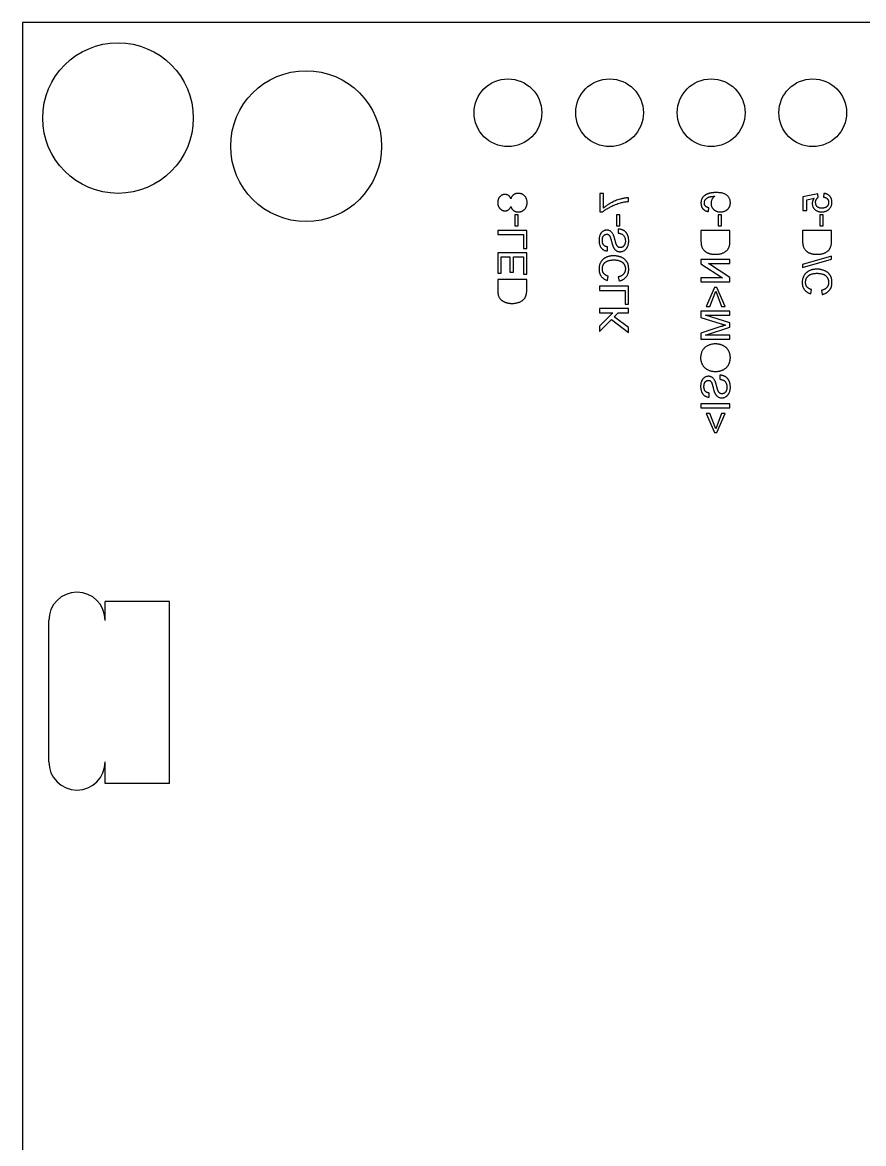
# Model space of a CAD drawing. Header units: millimetres. Extents: x 0 to 73.3, y -14.6 to 45.
# Drawn here: x 0 to 22.35, y 15.22 to 45 of the extents above; entities that cross this region are included whole.
import ezdxf

# ---------------------------------------------------------------- set-up
doc = ezdxf.new("R2010")
doc.units = ezdxf.units.MM

msp = doc.modelspace()

# ---------------------------------------------------------------- linework, layer by layer
at = {"color": 7, "linetype": 'Continuous', "lineweight": 25}
for p, q in [((0, 45), (0, 0)), ((45, 45), (0, 45)), ((15.438, 40.46), (15.339, 40.46)), ((15.339, 40.46), (15.339, 39.966)), ((15.438, 40.065), (15.438, 40.46)), ((16.1, 40.243), (16.1, 40.342)), ((21.135, 40.45), (20.739, 40.371)), ((20.739, 40.371), (20.739, 40.006)), ((20.838, 40.291), (21.038, 40.33)), ((20.838, 40.006), (20.838, 40.291)), ((21.144, 40.352), (21.135, 40.45)), ((21.293, 40.46), (21.283, 40.361)), ((15.339, 39.966), (15.419, 39.966)), ((18.227, 39.976), (18.237, 40.075)), ((20.739, 40.006), (20.838, 40.006)), ((13.173, 39.887), (13.084, 39.887)), ((13.084, 39.887), (13.084, 39.601)), ((13.173, 39.601), (13.173, 39.887)), ((15.873, 39.887), (15.784, 39.887)), ((15.784, 39.887), (15.784, 39.601)), ((15.873, 39.601), (15.873, 39.887)), ((18.573, 39.887), (18.484, 39.887)), ((18.484, 39.887), (18.484, 39.601)), ((18.573, 39.601), (18.573, 39.887)), ((21.273, 39.887), (21.184, 39.887)), ((21.184, 39.887), (21.184, 39.601)), ((21.273, 39.601), (21.273, 39.887)), ((13.4, 39.472), (12.63, 39.472)), ((12.63, 39.472), (12.63, 39.364)), ((12.63, 39.364), (13.311, 39.364)), ((13.084, 39.601), (13.173, 39.601)), ((13.311, 39.364), (13.311, 38.998)), ((13.4, 38.998), (13.4, 39.472)), ((15.784, 39.601), (15.873, 39.601)), ((15.833, 39.512), (15.833, 39.403)), ((18.8, 39.472), (18.03, 39.472)), ((18.03, 39.472), (18.03, 39.209)), ((18.484, 39.601), (18.573, 39.601)), ((18.8, 39.196), (18.8, 39.472)), ((21.5, 39.472), (20.73, 39.472)), ((20.73, 39.472), (20.73, 39.209)), ((21.184, 39.601), (21.273, 39.601)), ((21.5, 39.196), (21.5, 39.472)), ((15.547, 38.929), (15.547, 39.038)), ((13.4, 38.88), (12.63, 38.88)), ((12.63, 38.88), (12.63, 38.336)), ((12.718, 38.336), (12.718, 38.771)), ((12.718, 38.771), (12.955, 38.771)), ((12.955, 38.771), (12.955, 38.366)), ((13.044, 38.366), (13.044, 38.771)), ((13.044, 38.771), (13.311, 38.771)), ((13.311, 38.998), (13.4, 38.998)), ((13.311, 38.771), (13.311, 38.317)), ((13.4, 38.317), (13.4, 38.88)), ((21.5, 38.791), (20.73, 38.573)), ((21.5, 38.709), (21.5, 38.791)), ((18.8, 38.702), (18.03, 38.702)), ((18.03, 38.702), (18.03, 38.587)), ((18.03, 38.587), (18.604, 38.218)), ((18.8, 38.224), (18.225, 38.593)), ((18.225, 38.593), (18.8, 38.593)), ((18.8, 38.593), (18.8, 38.702)), ((20.73, 38.492), (21.5, 38.709)), ((20.73, 38.573), (20.73, 38.492)), ((12.63, 38.336), (12.718, 38.336)), ((13.4, 38.168), (12.63, 38.168)), ((12.63, 38.168), (12.63, 37.905)), ((12.955, 38.366), (13.044, 38.366)), ((13.311, 38.317), (13.4, 38.317)), ((13.4, 37.892), (13.4, 38.168)), ((15.544, 38.149), (15.567, 38.257)), ((15.828, 38.238), (15.853, 38.129)), ((18.604, 38.218), (18.03, 38.218)), ((18.03, 38.218), (18.03, 38.109)), ((18.8, 38.109), (18.8, 38.224)), ((16.1, 37.991), (15.33, 37.991)), ((15.33, 37.991), (15.33, 37.882)), ((15.33, 37.882), (16.011, 37.882)), ((16.011, 37.882), (16.011, 37.517)), ((16.1, 37.517), (16.1, 37.991)), ((18.03, 38.109), (18.8, 38.109)), ((18.385, 37.961), (18.168, 37.457)), ((18.267, 37.457), (18.42, 37.862)), ((18.454, 37.961), (18.385, 37.961)), ((18.42, 37.862), (18.573, 37.457)), ((18.672, 37.457), (18.454, 37.961)), ((20.944, 37.793), (20.967, 37.902)), ((21.228, 37.882), (21.253, 37.773)), ((16.1, 37.398), (15.33, 37.398)), ((15.33, 37.398), (15.33, 37.289)), ((15.33, 37.289), (15.685, 37.289)), ((15.685, 37.289), (15.33, 36.934)), ((15.72, 37.176), (15.833, 37.289)), ((15.833, 37.289), (16.1, 37.289)), ((16.011, 37.517), (16.1, 37.517)), ((16.1, 37.289), (16.1, 37.398)), ((18.8, 37.329), (18.03, 37.329)), ((18.03, 37.329), (18.03, 37.165)), ((18.168, 37.457), (18.267, 37.457)), ((18.573, 37.457), (18.672, 37.457)), ((18.8, 37.22), (18.8, 37.329)), ((15.33, 36.786), (15.651, 37.107)), ((15.33, 36.934), (15.33, 36.786)), ((15.651, 37.107), (16.1, 36.766)), ((16.1, 36.9), (15.72, 37.176)), ((18.03, 37.165), (18.57, 36.993)), ((18.8, 37.016), (18.148, 37.22)), ((18.148, 37.22), (18.8, 37.22)), ((18.8, 36.902), (18.8, 37.016)), ((16.1, 36.766), (16.1, 36.9)), ((18.561, 36.921), (18.03, 36.75)), ((18.03, 36.75), (18.03, 36.588)), ((18.148, 36.697), (18.8, 36.902)), ((18.8, 36.697), (18.148, 36.697)), ((18.8, 36.588), (18.8, 36.697)), ((18.03, 36.588), (18.8, 36.588)), ((18.533, 35.63), (18.533, 35.521)), ((18.247, 35.047), (18.247, 35.156)), ((18.8, 34.869), (18.03, 34.869)), ((18.03, 34.869), (18.03, 34.761)), ((18.8, 34.761), (18.8, 34.869)), ((18.03, 34.761), (18.8, 34.761)), ((18.267, 34.612), (18.168, 34.612)), ((18.168, 34.612), (18.385, 34.109)), ((18.42, 34.207), (18.267, 34.612)), ((18.573, 34.612), (18.42, 34.207)), ((18.454, 34.109), (18.672, 34.612)), ((18.672, 34.612), (18.573, 34.612)), ((18.385, 34.109), (18.454, 34.109)), ((3.91, 29.619), (2.2, 29.619)), ((2.2, 29.116), (2.2, 29.619)), ((3.91, 24.782), (3.91, 29.619)), ((0.7, 25.361), (0.7, 29.116)), ((2.2, 24.782), (2.2, 25.361)), ((3.91, 24.782), (2.2, 24.782))]:
    msp.add_line(p, q, dxfattribs=at)
for centre, radius in [((2.54, 42.46), 2), ((7.538, 41.714), 2.004), ((12.9, 42.6), 0.9), ((15.6, 42.6), 0.9), ((18.3, 42.6), 0.9), ((21, 42.6), 0.9)]:
    msp.add_circle(centre, radius, dxfattribs=at)
for centre, start, end in [((1.45, 29.116), 0, 180), ((1.45, 25.361), 180, 0)]:
    msp.add_arc(centre, 0.75, start, end, dxfattribs=at)
for points, knots in [([(12.824, 40.431), (12.817, 40.43), (12.804, 40.43), (12.784, 40.427), (12.766, 40.423), (12.748, 40.416), (12.731, 40.408), (12.715, 40.398), (12.7, 40.385), (12.685, 40.372), (12.672, 40.356), (12.661, 40.34), (12.651, 40.322), (12.643, 40.303), (12.637, 40.282), (12.633, 40.261), (12.63, 40.238), (12.63, 40.222), (12.63, 40.214)], [0, 0, 0, 0, 0.06214, 0.121983, 0.180595, 0.238609, 0.29625, 0.354365, 0.414087, 0.475412, 0.537243, 0.59928, 0.661188, 0.724284, 0.789188, 0.856377, 0.926498, 1, 1, 1, 1]), ([(12.63, 40.214), (12.63, 40.206), (12.63, 40.191), (12.633, 40.168), (12.637, 40.146), (12.643, 40.126), (12.652, 40.106), (12.661, 40.088), (12.673, 40.071), (12.686, 40.056), (12.701, 40.042), (12.717, 40.03), (12.733, 40.019), (12.75, 40.011), (12.768, 40.004), (12.787, 39.999), (12.806, 39.996), (12.82, 39.996), (12.826, 39.996)], [0, 0, 0, 0, 0.073201, 0.142587, 0.209625, 0.274883, 0.337931, 0.400462, 0.462501, 0.525005, 0.586689, 0.646813, 0.705215, 0.762881, 0.820728, 0.879295, 0.938511, 1, 1, 1, 1]), ([(12.977, 40.314), (12.976, 40.319), (12.972, 40.328), (12.966, 40.342), (12.959, 40.354), (12.952, 40.366), (12.944, 40.376), (12.936, 40.386), (12.927, 40.394), (12.914, 40.404), (12.897, 40.415), (12.874, 40.424), (12.85, 40.429), (12.833, 40.43), (12.824, 40.431)], [0, 0, 0, 0, 0.0741852, 0.1454174, 0.2136376, 0.278851, 0.3420826, 0.4032456, 0.4632208, 0.521426, 0.6372693, 0.7537224, 0.8732222, 1, 1, 1, 1]), ([(13.173, 40.46), (13.167, 40.46), (13.155, 40.46), (13.137, 40.458), (13.12, 40.455), (13.104, 40.451), (13.088, 40.446), (13.074, 40.439), (13.06, 40.431), (13.047, 40.422), (13.035, 40.412), (13.023, 40.401), (13.013, 40.389), (13.004, 40.376), (12.996, 40.362), (12.988, 40.347), (12.982, 40.331), (12.979, 40.32), (12.977, 40.314)], [0, 0, 0, 0, 0.069846, 0.13705, 0.201516, 0.264585, 0.326028, 0.386689, 0.446074, 0.505935, 0.565448, 0.624687, 0.684125, 0.744176, 0.805146, 0.868373, 0.933193, 1, 1, 1, 1]), ([(13.41, 40.213), (13.41, 40.222), (13.409, 40.24), (13.406, 40.266), (13.401, 40.29), (13.393, 40.313), (13.384, 40.335), (13.372, 40.356), (13.358, 40.375), (13.342, 40.392), (13.325, 40.408), (13.306, 40.422), (13.287, 40.434), (13.266, 40.444), (13.244, 40.451), (13.221, 40.456), (13.198, 40.46), (13.181, 40.46), (13.173, 40.46)], [0, 0, 0, 0, 0.070446, 0.138097, 0.20319, 0.266154, 0.327948, 0.389213, 0.45028, 0.512078, 0.573577, 0.633911, 0.693442, 0.752465, 0.812375, 0.873063, 0.935181, 1, 1, 1, 1]), ([(13.176, 39.966), (13.184, 39.966), (13.2, 39.967), (13.223, 39.97), (13.246, 39.975), (13.267, 39.983), (13.288, 39.992), (13.307, 40.004), (13.325, 40.018), (13.343, 40.034), (13.358, 40.052), (13.372, 40.071), (13.384, 40.091), (13.393, 40.113), (13.401, 40.136), (13.406, 40.161), (13.409, 40.187), (13.41, 40.204), (13.41, 40.213)], [0, 0, 0, 0, 0.063596, 0.125289, 0.185558, 0.244684, 0.303699, 0.362898, 0.423032, 0.484905, 0.54711, 0.608548, 0.669984, 0.732315, 0.795662, 0.861064, 0.929126, 1, 1, 1, 1]), ([(15.419, 39.966), (15.426, 39.972), (15.44, 39.984), (15.462, 40.001), (15.486, 40.018), (15.511, 40.036), (15.538, 40.053), (15.566, 40.07), (15.596, 40.087), (15.637, 40.109), (15.691, 40.136), (15.756, 40.164), (15.823, 40.189), (15.868, 40.202), (15.891, 40.209)], [0, 0, 0, 0, 0.050276, 0.102796, 0.157451, 0.214636, 0.274069, 0.335806, 0.400183, 0.466943, 0.601942, 0.735737, 0.868197, 1, 1, 1, 1]), ([(16.1, 40.342), (16.092, 40.341), (16.077, 40.341), (16.052, 40.339), (16.027, 40.336), (16, 40.332), (15.973, 40.327), (15.944, 40.32), (15.914, 40.313), (15.872, 40.302), (15.819, 40.286), (15.757, 40.263), (15.697, 40.236), (15.647, 40.21), (15.609, 40.188), (15.581, 40.172), (15.554, 40.154), (15.529, 40.137), (15.504, 40.12), (15.481, 40.102), (15.459, 40.084), (15.445, 40.071), (15.438, 40.065)], [0, 0, 0, 0, 0.031517, 0.064812, 0.099915, 0.13668, 0.175188, 0.215811, 0.258156, 0.302347, 0.392798, 0.483285, 0.574401, 0.666282, 0.712001, 0.756366, 0.799809, 0.841956, 0.882839, 0.922915, 0.961965, 1, 1, 1, 1]), ([(15.891, 40.209), (15.907, 40.213), (15.94, 40.222), (15.991, 40.231), (16.045, 40.239), (16.081, 40.241), (16.1, 40.243)], [0, 0, 0, 0, 0.237217, 0.482586, 0.736847, 1, 1, 1, 1]), ([(18.117, 40.396), (18.11, 40.39), (18.096, 40.377), (18.078, 40.357), (18.063, 40.334), (18.051, 40.31), (18.041, 40.284), (18.034, 40.257), (18.03, 40.228), (18.03, 40.209), (18.03, 40.199)], [0, 0, 0, 0, 0.125625, 0.247619, 0.368528, 0.488104, 0.609878, 0.735382, 0.864448, 1, 1, 1, 1]), ([(18.439, 40.48), (18.43, 40.48), (18.412, 40.48), (18.386, 40.479), (18.361, 40.477), (18.336, 40.475), (18.313, 40.472), (18.29, 40.468), (18.269, 40.464), (18.248, 40.459), (18.228, 40.454), (18.21, 40.448), (18.192, 40.44), (18.175, 40.433), (18.159, 40.425), (18.144, 40.416), (18.13, 40.406), (18.121, 40.399), (18.117, 40.396)], [0, 0, 0, 0, 0.080028, 0.157825, 0.232559, 0.30472, 0.374369, 0.44157, 0.506039, 0.568678, 0.628697, 0.687073, 0.743221, 0.797558, 0.850225, 0.90138, 0.95107, 1, 1, 1, 1]), ([(18.118, 40.205), (18.119, 40.212), (18.119, 40.227), (18.124, 40.249), (18.131, 40.27), (18.138, 40.283), (18.141, 40.289)], [0, 0, 0, 0, 0.252584, 0.499095, 0.747119, 1, 1, 1, 1]), ([(18.158, 40.111), (18.155, 40.114), (18.149, 40.12), (18.14, 40.131), (18.134, 40.142), (18.128, 40.153), (18.124, 40.165), (18.121, 40.178), (18.119, 40.191), (18.119, 40.2), (18.118, 40.205)], [0, 0, 0, 0, 0.128545, 0.252818, 0.375212, 0.497113, 0.618546, 0.742222, 0.869458, 1, 1, 1, 1]), ([(18.141, 40.289), (18.147, 40.296), (18.158, 40.309), (18.178, 40.326), (18.201, 40.341), (18.223, 40.353), (18.243, 40.361), (18.26, 40.366), (18.279, 40.37), (18.299, 40.374), (18.321, 40.377), (18.345, 40.379), (18.371, 40.381), (18.389, 40.381), (18.398, 40.381)], [0, 0, 0, 0, 0.088621, 0.181917, 0.280525, 0.386772, 0.443867, 0.506387, 0.574339, 0.647608, 0.726389, 0.811433, 0.902767, 1, 1, 1, 1]), ([(18.398, 40.381), (18.39, 40.375), (18.374, 40.364), (18.353, 40.344), (18.335, 40.322), (18.321, 40.298), (18.31, 40.273), (18.302, 40.247), (18.297, 40.221), (18.297, 40.203), (18.296, 40.194)], [0, 0, 0, 0, 0.135506, 0.265262, 0.391369, 0.516026, 0.638937, 0.759613, 0.878887, 1, 1, 1, 1]), ([(18.81, 40.21), (18.81, 40.22), (18.809, 40.239), (18.805, 40.267), (18.798, 40.293), (18.789, 40.318), (18.777, 40.342), (18.762, 40.365), (18.744, 40.386), (18.724, 40.405), (18.7, 40.423), (18.673, 40.439), (18.643, 40.451), (18.609, 40.462), (18.571, 40.47), (18.53, 40.476), (18.486, 40.479), (18.455, 40.48), (18.439, 40.48)], [0, 0, 0, 0, 0.056153, 0.110126, 0.162527, 0.214177, 0.265143, 0.316503, 0.369168, 0.423109, 0.479258, 0.538817, 0.601984, 0.670126, 0.743647, 0.822845, 0.908267, 1, 1, 1, 1]), ([(18.546, 39.966), (18.558, 39.967), (18.582, 39.967), (18.616, 39.973), (18.65, 39.983), (18.676, 39.995), (18.696, 40.006), (18.711, 40.015), (18.724, 40.025), (18.736, 40.035), (18.748, 40.046), (18.759, 40.058), (18.768, 40.071), (18.777, 40.084), (18.785, 40.098), (18.791, 40.113), (18.797, 40.128), (18.802, 40.144), (18.805, 40.159), (18.808, 40.176), (18.81, 40.193), (18.81, 40.204), (18.81, 40.21)], [0, 0, 0, 0, 0.088886, 0.175415, 0.261596, 0.347807, 0.390795, 0.432577, 0.473533, 0.514164, 0.554098, 0.59382, 0.633314, 0.673272, 0.713163, 0.753036, 0.792921, 0.83303, 0.873661, 0.914905, 0.956956, 1, 1, 1, 1]), ([(21.038, 40.33), (21.034, 40.324), (21.026, 40.314), (21.015, 40.297), (21.006, 40.28), (20.999, 40.263), (20.993, 40.246), (20.989, 40.228), (20.987, 40.21), (20.986, 40.198), (20.986, 40.192)], [0, 0, 0, 0, 0.136725, 0.2685062, 0.3955166, 0.5190329, 0.6405081, 0.7612438, 0.8801106, 1, 1, 1, 1]), ([(21.075, 40.22), (21.075, 40.227), (21.076, 40.242), (21.079, 40.263), (21.085, 40.283), (21.094, 40.3), (21.105, 40.315), (21.116, 40.329), (21.129, 40.341), (21.139, 40.348), (21.144, 40.352)], [0, 0, 0, 0, 0.147855, 0.284529, 0.412388, 0.534251, 0.652703, 0.76867, 0.883656, 1, 1, 1, 1]), ([(21.242, 40.065), (21.235, 40.065), (21.223, 40.065), (21.205, 40.067), (21.189, 40.07), (21.173, 40.074), (21.158, 40.08), (21.144, 40.087), (21.131, 40.095), (21.12, 40.104), (21.109, 40.114), (21.1, 40.126), (21.092, 40.139), (21.086, 40.153), (21.081, 40.168), (21.078, 40.184), (21.076, 40.202), (21.075, 40.214), (21.075, 40.22)], [0, 0, 0, 0, 0.072866, 0.141887, 0.207453, 0.270438, 0.331641, 0.390108, 0.448069, 0.505503, 0.562488, 0.619084, 0.676416, 0.735452, 0.796241, 0.860406, 0.928305, 1, 1, 1, 1]), ([(21.421, 40.22), (21.421, 40.214), (21.421, 40.203), (21.418, 40.186), (21.414, 40.17), (21.409, 40.156), (21.402, 40.142), (21.393, 40.129), (21.384, 40.117), (21.372, 40.106), (21.359, 40.096), (21.345, 40.088), (21.331, 40.081), (21.315, 40.075), (21.298, 40.071), (21.28, 40.067), (21.261, 40.065), (21.248, 40.065), (21.242, 40.065)], [0, 0, 0, 0, 0.065801, 0.128677, 0.188676, 0.247598, 0.304849, 0.361786, 0.419523, 0.478682, 0.53877, 0.598799, 0.660184, 0.722952, 0.787993, 0.855404, 0.926153, 1, 1, 1, 1]), ([(21.283, 40.361), (21.288, 40.36), (21.299, 40.359), (21.315, 40.355), (21.329, 40.35), (21.343, 40.345), (21.355, 40.339), (21.367, 40.332), (21.377, 40.324), (21.386, 40.315), (21.395, 40.306), (21.402, 40.296), (21.408, 40.285), (21.413, 40.273), (21.416, 40.261), (21.419, 40.248), (21.421, 40.234), (21.421, 40.225), (21.421, 40.22)], [0, 0, 0, 0, 0.077361, 0.15048, 0.219977, 0.286681, 0.349678, 0.41068, 0.469427, 0.526756, 0.583142, 0.638824, 0.695263, 0.752696, 0.810849, 0.871356, 0.934436, 1, 1, 1, 1]), ([(21.51, 40.221), (21.51, 40.229), (21.509, 40.245), (21.507, 40.269), (21.502, 40.292), (21.495, 40.313), (21.487, 40.333), (21.477, 40.352), (21.465, 40.37), (21.451, 40.387), (21.435, 40.402), (21.418, 40.416), (21.4, 40.427), (21.381, 40.438), (21.361, 40.446), (21.339, 40.453), (21.316, 40.458), (21.301, 40.459), (21.293, 40.46)], [0, 0, 0, 0, 0.069309, 0.135582, 0.199703, 0.261758, 0.322713, 0.382968, 0.442746, 0.503224, 0.563759, 0.623755, 0.683414, 0.743843, 0.805035, 0.867628, 0.932767, 1, 1, 1, 1]), ([(21.416, 40.025), (21.424, 40.031), (21.438, 40.043), (21.458, 40.064), (21.474, 40.086), (21.487, 40.11), (21.497, 40.135), (21.504, 40.162), (21.509, 40.191), (21.51, 40.211), (21.51, 40.221)], [0, 0, 0, 0, 0.127893, 0.251579, 0.372793, 0.492778, 0.61359, 0.737809, 0.86618, 1, 1, 1, 1]), ([(12.826, 39.996), (12.835, 39.996), (12.851, 39.997), (12.875, 40.002), (12.898, 40.011), (12.918, 40.024), (12.936, 40.04), (12.953, 40.06), (12.967, 40.084), (12.974, 40.101), (12.977, 40.11)], [0, 0, 0, 0, 0.124822, 0.244753, 0.360952, 0.477517, 0.596964, 0.721619, 0.855113, 1, 1, 1, 1]), ([(12.977, 40.11), (12.979, 40.104), (12.983, 40.093), (12.991, 40.077), (12.999, 40.062), (13.007, 40.048), (13.017, 40.035), (13.028, 40.023), (13.04, 40.013), (13.052, 40.003), (13.065, 39.994), (13.079, 39.987), (13.094, 39.98), (13.109, 39.975), (13.125, 39.971), (13.141, 39.968), (13.158, 39.967), (13.17, 39.966), (13.176, 39.966)], [0, 0, 0, 0, 0.069018, 0.135246, 0.199626, 0.261943, 0.323717, 0.383764, 0.443776, 0.503802, 0.563835, 0.623501, 0.68349, 0.743426, 0.805712, 0.868606, 0.933273, 1, 1, 1, 1]), ([(18.03, 40.199), (18.03, 40.191), (18.03, 40.176), (18.032, 40.155), (18.037, 40.134), (18.042, 40.114), (18.05, 40.096), (18.059, 40.078), (18.069, 40.062), (18.082, 40.047), (18.095, 40.033), (18.111, 40.02), (18.127, 40.009), (18.145, 39.999), (18.163, 39.991), (18.183, 39.985), (18.205, 39.979), (18.22, 39.977), (18.227, 39.976)], [0, 0, 0, 0, 0.068499, 0.134572, 0.198208, 0.259784, 0.319951, 0.379508, 0.438814, 0.498497, 0.558182, 0.617438, 0.677522, 0.737959, 0.80033, 0.86409, 0.930622, 1, 1, 1, 1]), ([(18.237, 40.075), (18.228, 40.077), (18.212, 40.081), (18.191, 40.09), (18.172, 40.099), (18.163, 40.107), (18.158, 40.111)], [0, 0, 0, 0, 0.299802, 0.564331, 0.796204, 1, 1, 1, 1]), ([(18.296, 40.194), (18.296, 40.186), (18.297, 40.171), (18.3, 40.148), (18.306, 40.127), (18.313, 40.106), (18.323, 40.086), (18.335, 40.067), (18.35, 40.05), (18.366, 40.032), (18.384, 40.017), (18.403, 40.003), (18.424, 39.992), (18.446, 39.983), (18.469, 39.975), (18.494, 39.97), (18.52, 39.967), (18.537, 39.966), (18.546, 39.966)], [0, 0, 0, 0, 0.061348, 0.121205, 0.179866, 0.237773, 0.296239, 0.355178, 0.415665, 0.478369, 0.541515, 0.603969, 0.666507, 0.729486, 0.793706, 0.859733, 0.928448, 1, 1, 1, 1]), ([(20.986, 40.192), (20.987, 40.185), (20.987, 40.169), (20.99, 40.147), (20.996, 40.125), (21.003, 40.104), (21.013, 40.085), (21.025, 40.066), (21.04, 40.048), (21.056, 40.031), (21.074, 40.016), (21.093, 40.003), (21.114, 39.991), (21.136, 39.982), (21.159, 39.975), (21.184, 39.97), (21.209, 39.967), (21.227, 39.966), (21.236, 39.966)], [0, 0, 0, 0, 0.062002, 0.122097, 0.181389, 0.239526, 0.297858, 0.356906, 0.417313, 0.479676, 0.54254, 0.604774, 0.667003, 0.730233, 0.794195, 0.8604, 0.928573, 1, 1, 1, 1]), ([(21.236, 39.966), (21.244, 39.966), (21.261, 39.967), (21.286, 39.97), (21.31, 39.974), (21.333, 39.981), (21.355, 39.989), (21.377, 39.999), (21.397, 40.011), (21.41, 40.02), (21.416, 40.025)], [0, 0, 0, 0, 0.13247, 0.261667, 0.387572, 0.511029, 0.632651, 0.754644, 0.876515, 1, 1, 1, 1]), ([(15.531, 39.482), (15.521, 39.482), (15.502, 39.481), (15.474, 39.475), (15.447, 39.464), (15.426, 39.452), (15.41, 39.441), (15.398, 39.432), (15.388, 39.421), (15.378, 39.41), (15.368, 39.397), (15.36, 39.384), (15.352, 39.369), (15.343, 39.349), (15.334, 39.322), (15.325, 39.288), (15.321, 39.252), (15.32, 39.227), (15.32, 39.215)], [0, 0, 0, 0, 0.075007, 0.149188, 0.223698, 0.300654, 0.339818, 0.379174, 0.418355, 0.45819, 0.498393, 0.540022, 0.582179, 0.626161, 0.715832, 0.807355, 0.901619, 1, 1, 1, 1]), ([(15.409, 39.21), (15.409, 39.217), (15.409, 39.231), (15.411, 39.25), (15.413, 39.267), (15.417, 39.284), (15.421, 39.299), (15.427, 39.312), (15.434, 39.324), (15.442, 39.335), (15.451, 39.344), (15.46, 39.352), (15.469, 39.358), (15.479, 39.364), (15.49, 39.368), (15.501, 39.371), (15.512, 39.373), (15.52, 39.373), (15.524, 39.374)], [0, 0, 0, 0, 0.09154, 0.177199, 0.257191, 0.331304, 0.40072, 0.465141, 0.526509, 0.584997, 0.640971, 0.695086, 0.74644, 0.796967, 0.847312, 0.897406, 0.947632, 1, 1, 1, 1]), ([(15.524, 39.374), (15.53, 39.373), (15.543, 39.373), (15.561, 39.367), (15.578, 39.359), (15.587, 39.35), (15.592, 39.346)], [0, 0, 0, 0, 0.262741, 0.509957, 0.753327, 1, 1, 1, 1]), ([(15.697, 39.369), (15.692, 39.378), (15.683, 39.395), (15.666, 39.419), (15.647, 39.438), (15.627, 39.454), (15.604, 39.467), (15.581, 39.476), (15.556, 39.481), (15.539, 39.482), (15.531, 39.482)], [0, 0, 0, 0, 0.144844, 0.279587, 0.405981, 0.527121, 0.645044, 0.761821, 0.878909, 1, 1, 1, 1]), ([(15.592, 39.346), (15.594, 39.343), (15.599, 39.337), (15.606, 39.326), (15.612, 39.313), (15.619, 39.296), (15.626, 39.277), (15.633, 39.255), (15.64, 39.231), (15.646, 39.204), (15.653, 39.178), (15.66, 39.152), (15.666, 39.129), (15.672, 39.108), (15.678, 39.088), (15.684, 39.071), (15.689, 39.056), (15.693, 39.047), (15.695, 39.043)], [0, 0, 0, 0, 0.032743, 0.07241, 0.119612, 0.174673, 0.237345, 0.308353, 0.38763, 0.475249, 0.563332, 0.645136, 0.720202, 0.789134, 0.851497, 0.907331, 0.956969, 1, 1, 1, 1]), ([(15.783, 39.1), (15.781, 39.103), (15.779, 39.109), (15.776, 39.119), (15.771, 39.132), (15.767, 39.147), (15.762, 39.164), (15.757, 39.183), (15.751, 39.204), (15.745, 39.226), (15.739, 39.249), (15.733, 39.271), (15.727, 39.292), (15.721, 39.31), (15.715, 39.327), (15.709, 39.343), (15.703, 39.356), (15.699, 39.365), (15.697, 39.369)], [0, 0, 0, 0, 0.0312, 0.070487, 0.117215, 0.171576, 0.233596, 0.303965, 0.38163, 0.467121, 0.55381, 0.634549, 0.710036, 0.779092, 0.842965, 0.901001, 0.953246, 1, 1, 1, 1]), ([(16.11, 39.189), (16.11, 39.198), (16.11, 39.214), (16.108, 39.238), (16.106, 39.261), (16.102, 39.283), (16.097, 39.304), (16.092, 39.324), (16.085, 39.343), (16.078, 39.361), (16.069, 39.378), (16.06, 39.394), (16.049, 39.409), (16.037, 39.424), (16.025, 39.437), (16.011, 39.449), (15.996, 39.46), (15.98, 39.471), (15.964, 39.48), (15.947, 39.488), (15.929, 39.495), (15.911, 39.501), (15.892, 39.505), (15.873, 39.509), (15.853, 39.511), (15.84, 39.512), (15.833, 39.512)], [0, 0, 0, 0, 0.052491, 0.103145, 0.151395, 0.19803, 0.242872, 0.286304, 0.327848, 0.368393, 0.40785, 0.446834, 0.485162, 0.523584, 0.561612, 0.599929, 0.638504, 0.677798, 0.717296, 0.756611, 0.796072, 0.83589, 0.875716, 0.916265, 0.957761, 1, 1, 1, 1]), ([(15.833, 39.403), (15.843, 39.402), (15.862, 39.4), (15.888, 39.393), (15.912, 39.385), (15.934, 39.375), (15.953, 39.361), (15.97, 39.345), (15.985, 39.325), (15.998, 39.303), (16.008, 39.278), (16.016, 39.251), (16.02, 39.223), (16.021, 39.204), (16.021, 39.194)], [0, 0, 0, 0, 0.093805, 0.180205, 0.260387, 0.335096, 0.407066, 0.481428, 0.559258, 0.64269, 0.728561, 0.815961, 0.906026, 1, 1, 1, 1]), ([(15.32, 39.215), (15.32, 39.201), (15.321, 39.174), (15.326, 39.136), (15.334, 39.1), (15.344, 39.071), (15.354, 39.05), (15.362, 39.035), (15.371, 39.021), (15.38, 39.009), (15.391, 38.997), (15.402, 38.986), (15.414, 38.975), (15.431, 38.963), (15.454, 38.951), (15.483, 38.939), (15.514, 38.932), (15.536, 38.93), (15.547, 38.929)], [0, 0, 0, 0, 0.1004855, 0.1952904, 0.2861059, 0.3730144, 0.4150615, 0.4560918, 0.495983, 0.5356144, 0.5741395, 0.6125756, 0.6511413, 0.6895774, 0.7661248, 0.8423831, 0.9199279, 1, 1, 1, 1]), ([(15.547, 39.038), (15.541, 39.038), (15.53, 39.04), (15.515, 39.043), (15.5, 39.048), (15.487, 39.053), (15.474, 39.06), (15.463, 39.068), (15.453, 39.077), (15.443, 39.087), (15.435, 39.098), (15.428, 39.11), (15.422, 39.124), (15.417, 39.139), (15.413, 39.155), (15.41, 39.172), (15.409, 39.191), (15.409, 39.204), (15.409, 39.21)], [0, 0, 0, 0, 0.067162, 0.131552, 0.1927, 0.251227, 0.307684, 0.363039, 0.417719, 0.47225, 0.527824, 0.585188, 0.64502, 0.707923, 0.774411, 0.844925, 0.920395, 1, 1, 1, 1]), ([(15.695, 39.043), (15.698, 39.037), (15.703, 39.027), (15.711, 39.011), (15.72, 38.997), (15.73, 38.984), (15.739, 38.971), (15.75, 38.96), (15.761, 38.951), (15.776, 38.939), (15.797, 38.927), (15.823, 38.917), (15.852, 38.91), (15.871, 38.91), (15.881, 38.909)], [0, 0, 0, 0, 0.074945, 0.147104, 0.216403, 0.282554, 0.347237, 0.409396, 0.469412, 0.528973, 0.644573, 0.759875, 0.877695, 1, 1, 1, 1]), ([(15.887, 39.018), (15.881, 39.018), (15.87, 39.019), (15.854, 39.022), (15.84, 39.028), (15.826, 39.037), (15.813, 39.048), (15.802, 39.062), (15.791, 39.08), (15.786, 39.093), (15.783, 39.1)], [0, 0, 0, 0, 0.117799, 0.230474, 0.339754, 0.450565, 0.566914, 0.696871, 0.839396, 1, 1, 1, 1]), ([(15.881, 38.909), (15.891, 38.91), (15.911, 38.911), (15.941, 38.917), (15.969, 38.928), (15.992, 38.941), (16.009, 38.953), (16.022, 38.963), (16.033, 38.974), (16.044, 38.986), (16.054, 38.999), (16.064, 39.013), (16.072, 39.028), (16.083, 39.049), (16.094, 39.077), (16.103, 39.112), (16.109, 39.15), (16.11, 39.176), (16.11, 39.189)], [0, 0, 0, 0, 0.074816, 0.148535, 0.223872, 0.301297, 0.340894, 0.38034, 0.420127, 0.45995, 0.500831, 0.541907, 0.584439, 0.62808, 0.717267, 0.80786, 0.901925, 1, 1, 1, 1]), ([(16.021, 39.194), (16.021, 39.185), (16.021, 39.168), (16.017, 39.144), (16.011, 39.121), (16.003, 39.099), (15.993, 39.08), (15.982, 39.063), (15.968, 39.049), (15.953, 39.038), (15.937, 39.029), (15.92, 39.023), (15.904, 39.019), (15.892, 39.018), (15.887, 39.018)], [0, 0, 0, 0, 0.105607, 0.205295, 0.301, 0.393075, 0.480487, 0.56294, 0.641094, 0.717766, 0.791812, 0.862549, 0.931762, 1, 1, 1, 1]), ([(18.03, 39.209), (18.03, 39.202), (18.03, 39.188), (18.03, 39.167), (18.031, 39.148), (18.032, 39.131), (18.034, 39.114), (18.035, 39.099), (18.038, 39.086), (18.04, 39.077), (18.041, 39.073)], [0, 0, 0, 0, 0.157891, 0.306795, 0.445675, 0.574557, 0.694631, 0.805977, 0.907764, 1, 1, 1, 1]), ([(18.041, 39.073), (18.043, 39.062), (18.049, 39.041), (18.061, 39.012), (18.077, 38.985), (18.089, 38.969), (18.096, 38.961)], [0, 0, 0, 0, 0.261213, 0.512048, 0.757793, 1, 1, 1, 1]), ([(18.411, 38.84), (18.425, 38.84), (18.452, 38.841), (18.493, 38.845), (18.53, 38.851), (18.566, 38.86), (18.598, 38.871), (18.628, 38.883), (18.654, 38.897), (18.678, 38.912), (18.699, 38.928), (18.718, 38.945), (18.734, 38.963), (18.749, 38.982), (18.761, 39.002), (18.771, 39.024), (18.78, 39.048), (18.787, 39.074), (18.793, 39.102), (18.797, 39.132), (18.8, 39.163), (18.8, 39.185), (18.8, 39.196)], [0, 0, 0, 0, 0.070538, 0.137266, 0.200474, 0.260575, 0.317206, 0.370107, 0.419809, 0.466225, 0.510119, 0.552067, 0.591849, 0.630323, 0.668702, 0.708693, 0.750643, 0.795033, 0.841979, 0.891764, 0.944294, 1, 1, 1, 1]), ([(20.73, 39.209), (20.73, 39.202), (20.73, 39.188), (20.73, 39.167), (20.731, 39.148), (20.732, 39.131), (20.734, 39.114), (20.735, 39.099), (20.738, 39.086), (20.74, 39.077), (20.741, 39.073)], [0, 0, 0, 0, 0.157891, 0.306795, 0.445675, 0.574557, 0.694631, 0.805977, 0.907764, 1, 1, 1, 1]), ([(20.741, 39.073), (20.743, 39.062), (20.749, 39.041), (20.761, 39.012), (20.777, 38.985), (20.789, 38.969), (20.796, 38.961)], [0, 0, 0, 0, 0.261213, 0.512048, 0.757793, 1, 1, 1, 1]), ([(21.111, 38.84), (21.125, 38.84), (21.152, 38.841), (21.193, 38.845), (21.23, 38.851), (21.266, 38.86), (21.298, 38.871), (21.328, 38.883), (21.354, 38.897), (21.378, 38.912), (21.399, 38.928), (21.418, 38.945), (21.434, 38.963), (21.449, 38.982), (21.461, 39.002), (21.471, 39.024), (21.48, 39.048), (21.487, 39.074), (21.493, 39.102), (21.497, 39.132), (21.5, 39.163), (21.5, 39.185), (21.5, 39.196)], [0, 0, 0, 0, 0.070538, 0.137266, 0.200474, 0.260575, 0.317206, 0.370107, 0.419809, 0.466225, 0.510119, 0.552067, 0.591849, 0.630323, 0.668702, 0.708693, 0.750643, 0.795033, 0.841979, 0.891764, 0.944294, 1, 1, 1, 1]), ([(15.709, 38.801), (15.699, 38.8), (15.68, 38.8), (15.651, 38.798), (15.624, 38.795), (15.597, 38.79), (15.572, 38.783), (15.547, 38.776), (15.524, 38.767), (15.501, 38.756), (15.479, 38.744), (15.459, 38.731), (15.44, 38.717), (15.422, 38.702), (15.406, 38.685), (15.391, 38.667), (15.378, 38.648), (15.366, 38.628), (15.355, 38.607), (15.345, 38.586), (15.337, 38.564), (15.331, 38.541), (15.326, 38.518), (15.322, 38.494), (15.32, 38.47), (15.32, 38.454), (15.32, 38.446)], [0, 0, 0, 0, 0.049404, 0.097611, 0.144264, 0.189484, 0.23393, 0.277254, 0.319879, 0.361979, 0.403511, 0.443961, 0.483679, 0.522926, 0.562079, 0.601018, 0.64033, 0.679872, 0.71963, 0.759087, 0.798306, 0.837796, 0.877718, 0.917678, 0.95839, 1, 1, 1, 1]), ([(16.11, 38.444), (16.11, 38.453), (16.109, 38.473), (16.107, 38.502), (16.103, 38.529), (16.098, 38.555), (16.091, 38.579), (16.082, 38.602), (16.072, 38.623), (16.06, 38.644), (16.046, 38.662), (16.032, 38.68), (16.016, 38.696), (15.998, 38.712), (15.979, 38.725), (15.959, 38.739), (15.937, 38.75), (15.914, 38.761), (15.89, 38.77), (15.865, 38.778), (15.84, 38.785), (15.815, 38.791), (15.789, 38.795), (15.763, 38.798), (15.736, 38.8), (15.718, 38.801), (15.709, 38.801)], [0, 0, 0, 0, 0.049196, 0.096248, 0.141349, 0.184656, 0.226059, 0.266173, 0.30529, 0.343245, 0.380877, 0.418496, 0.456319, 0.494237, 0.533024, 0.572473, 0.613079, 0.654934, 0.697397, 0.739884, 0.782195, 0.825062, 0.867987, 0.911411, 0.955372, 1, 1, 1, 1]), ([(18.096, 38.961), (18.1, 38.956), (18.109, 38.946), (18.123, 38.932), (18.138, 38.92), (18.154, 38.907), (18.171, 38.897), (18.189, 38.887), (18.208, 38.878), (18.227, 38.87), (18.248, 38.863), (18.269, 38.857), (18.291, 38.852), (18.313, 38.848), (18.337, 38.844), (18.361, 38.842), (18.385, 38.84), (18.402, 38.84), (18.411, 38.84)], [0, 0, 0, 0, 0.056809, 0.113874, 0.170522, 0.227532, 0.285334, 0.343678, 0.403164, 0.464002, 0.525827, 0.589097, 0.653293, 0.719115, 0.786763, 0.855798, 0.926841, 1, 1, 1, 1]), ([(20.796, 38.961), (20.8, 38.956), (20.809, 38.946), (20.823, 38.932), (20.838, 38.92), (20.854, 38.907), (20.871, 38.897), (20.889, 38.887), (20.908, 38.878), (20.927, 38.87), (20.948, 38.863), (20.969, 38.857), (20.991, 38.852), (21.013, 38.848), (21.037, 38.844), (21.061, 38.842), (21.085, 38.84), (21.102, 38.84), (21.111, 38.84)], [0, 0, 0, 0, 0.056809, 0.113874, 0.170522, 0.227532, 0.285334, 0.343678, 0.403164, 0.464002, 0.525827, 0.589097, 0.653293, 0.719115, 0.786763, 0.855798, 0.926841, 1, 1, 1, 1]), ([(15.32, 38.446), (15.32, 38.436), (15.32, 38.418), (15.323, 38.392), (15.328, 38.366), (15.334, 38.342), (15.342, 38.319), (15.352, 38.296), (15.364, 38.275), (15.378, 38.256), (15.394, 38.237), (15.411, 38.22), (15.429, 38.204), (15.449, 38.19), (15.47, 38.177), (15.493, 38.166), (15.518, 38.157), (15.535, 38.151), (15.544, 38.149)], [0, 0, 0, 0, 0.068642, 0.134923, 0.199197, 0.261387, 0.322488, 0.38269, 0.442778, 0.502528, 0.562395, 0.621746, 0.681859, 0.74205, 0.804098, 0.867177, 0.932368, 1, 1, 1, 1]), ([(15.409, 38.451), (15.409, 38.458), (15.409, 38.471), (15.411, 38.491), (15.414, 38.51), (15.419, 38.528), (15.425, 38.545), (15.432, 38.561), (15.44, 38.576), (15.45, 38.591), (15.461, 38.604), (15.473, 38.617), (15.486, 38.628), (15.499, 38.639), (15.514, 38.648), (15.53, 38.656), (15.546, 38.663), (15.569, 38.671), (15.598, 38.68), (15.635, 38.687), (15.671, 38.691), (15.696, 38.692), (15.709, 38.692)], [0, 0, 0, 0, 0.046767, 0.091977, 0.135817, 0.178248, 0.219461, 0.259877, 0.299984, 0.340255, 0.380297, 0.419374, 0.458753, 0.498137, 0.537629, 0.577875, 0.618615, 0.660731, 0.745276, 0.829729, 0.914594, 1, 1, 1, 1]), ([(15.567, 38.257), (15.56, 38.259), (15.547, 38.264), (15.529, 38.271), (15.511, 38.279), (15.496, 38.288), (15.481, 38.297), (15.468, 38.308), (15.456, 38.319), (15.446, 38.33), (15.437, 38.343), (15.43, 38.356), (15.423, 38.37), (15.418, 38.385), (15.414, 38.4), (15.411, 38.416), (15.409, 38.433), (15.409, 38.445), (15.409, 38.451)], [0, 0, 0, 0, 0.0772155, 0.1511347, 0.2207401, 0.2870916, 0.3502485, 0.4109105, 0.4695563, 0.5262877, 0.5820675, 0.6380666, 0.6949796, 0.7524703, 0.8112891, 0.871882, 0.9346574, 1, 1, 1, 1]), ([(15.709, 38.692), (15.724, 38.692), (15.754, 38.691), (15.798, 38.686), (15.839, 38.677), (15.871, 38.667), (15.895, 38.657), (15.911, 38.649), (15.927, 38.64), (15.941, 38.63), (15.954, 38.619), (15.965, 38.606), (15.976, 38.593), (15.985, 38.579), (15.994, 38.565), (16.001, 38.55), (16.007, 38.535), (16.012, 38.519), (16.016, 38.503), (16.019, 38.487), (16.021, 38.47), (16.021, 38.459), (16.021, 38.454)], [0, 0, 0, 0, 0.10534, 0.2043284, 0.2980902, 0.3870887, 0.4297432, 0.4709174, 0.5111366, 0.5501926, 0.588367, 0.6266944, 0.664462, 0.702524, 0.7404891, 0.7776249, 0.8147217, 0.8515311, 0.8881019, 0.925114, 0.9621049, 1, 1, 1, 1]), ([(16.021, 38.454), (16.021, 38.447), (16.021, 38.434), (16.018, 38.414), (16.015, 38.396), (16.009, 38.378), (16.002, 38.361), (15.994, 38.345), (15.984, 38.329), (15.973, 38.314), (15.96, 38.301), (15.945, 38.288), (15.929, 38.277), (15.912, 38.267), (15.893, 38.258), (15.873, 38.25), (15.851, 38.243), (15.836, 38.239), (15.828, 38.238)], [0, 0, 0, 0, 0.06333, 0.125099, 0.184671, 0.243188, 0.30086, 0.358337, 0.416132, 0.474752, 0.533973, 0.594009, 0.655353, 0.718636, 0.784395, 0.853005, 0.924907, 1, 1, 1, 1]), ([(15.853, 38.129), (15.864, 38.132), (15.883, 38.137), (15.912, 38.148), (15.939, 38.159), (15.964, 38.173), (15.987, 38.188), (16.008, 38.204), (16.027, 38.223), (16.045, 38.242), (16.06, 38.264), (16.073, 38.286), (16.085, 38.309), (16.094, 38.334), (16.101, 38.36), (16.106, 38.387), (16.109, 38.415), (16.11, 38.434), (16.11, 38.444)], [0, 0, 0, 0, 0.071578, 0.140016, 0.206197, 0.270156, 0.332001, 0.392755, 0.452579, 0.512253, 0.571532, 0.630152, 0.688769, 0.748164, 0.808703, 0.870256, 0.9339, 1, 1, 1, 1]), ([(21.109, 38.445), (21.099, 38.445), (21.08, 38.445), (21.051, 38.443), (21.024, 38.439), (20.997, 38.434), (20.972, 38.428), (20.947, 38.42), (20.924, 38.411), (20.901, 38.4), (20.879, 38.389), (20.859, 38.376), (20.84, 38.361), (20.822, 38.346), (20.806, 38.329), (20.791, 38.312), (20.778, 38.293), (20.766, 38.272), (20.755, 38.251), (20.745, 38.23), (20.737, 38.208), (20.731, 38.185), (20.726, 38.162), (20.722, 38.139), (20.72, 38.115), (20.72, 38.098), (20.72, 38.09)], [0, 0, 0, 0, 0.049404, 0.097611, 0.144264, 0.189484, 0.23393, 0.277254, 0.319879, 0.361979, 0.403511, 0.443961, 0.483679, 0.522926, 0.562079, 0.601018, 0.64033, 0.679872, 0.71963, 0.759087, 0.798306, 0.837796, 0.877718, 0.917678, 0.95839, 1, 1, 1, 1]), ([(21.51, 38.088), (21.51, 38.098), (21.509, 38.117), (21.507, 38.146), (21.503, 38.173), (21.498, 38.199), (21.491, 38.223), (21.482, 38.246), (21.472, 38.268), (21.46, 38.288), (21.446, 38.307), (21.432, 38.324), (21.416, 38.341), (21.398, 38.356), (21.379, 38.37), (21.359, 38.383), (21.337, 38.395), (21.314, 38.405), (21.29, 38.415), (21.265, 38.423), (21.24, 38.429), (21.215, 38.435), (21.189, 38.44), (21.163, 38.443), (21.136, 38.445), (21.118, 38.445), (21.109, 38.445)], [0, 0, 0, 0, 0.049196, 0.096248, 0.141349, 0.184656, 0.226059, 0.266173, 0.30529, 0.343245, 0.380877, 0.418496, 0.456319, 0.494237, 0.533024, 0.572473, 0.613079, 0.654934, 0.697397, 0.739884, 0.782195, 0.825062, 0.867987, 0.911411, 0.955372, 1, 1, 1, 1]), ([(20.809, 38.095), (20.809, 38.102), (20.809, 38.115), (20.811, 38.135), (20.814, 38.154), (20.819, 38.172), (20.825, 38.189), (20.832, 38.205), (20.84, 38.22), (20.85, 38.235), (20.861, 38.248), (20.873, 38.261), (20.886, 38.272), (20.899, 38.283), (20.914, 38.292), (20.93, 38.3), (20.946, 38.308), (20.969, 38.316), (20.998, 38.324), (21.035, 38.331), (21.071, 38.336), (21.096, 38.336), (21.109, 38.336)], [0, 0, 0, 0, 0.046767, 0.091977, 0.135817, 0.178248, 0.219461, 0.259877, 0.299984, 0.340255, 0.380297, 0.419374, 0.458753, 0.498137, 0.537629, 0.577875, 0.618615, 0.660731, 0.745276, 0.829729, 0.914594, 1, 1, 1, 1]), ([(21.109, 38.336), (21.124, 38.336), (21.154, 38.335), (21.198, 38.33), (21.239, 38.322), (21.271, 38.312), (21.295, 38.302), (21.311, 38.294), (21.327, 38.284), (21.341, 38.274), (21.354, 38.263), (21.365, 38.251), (21.376, 38.238), (21.385, 38.224), (21.394, 38.209), (21.401, 38.194), (21.407, 38.179), (21.412, 38.163), (21.416, 38.147), (21.419, 38.131), (21.421, 38.115), (21.421, 38.104), (21.421, 38.098)], [0, 0, 0, 0, 0.10534, 0.2043284, 0.2980902, 0.3870887, 0.4297432, 0.4709174, 0.5111366, 0.5501926, 0.588367, 0.6266944, 0.664462, 0.702524, 0.7404891, 0.7776249, 0.8147217, 0.8515311, 0.8881019, 0.925114, 0.9621049, 1, 1, 1, 1]), ([(12.63, 37.905), (12.63, 37.898), (12.63, 37.884), (12.63, 37.863), (12.631, 37.844), (12.632, 37.827), (12.634, 37.81), (12.635, 37.795), (12.638, 37.782), (12.64, 37.773), (12.641, 37.769)], [0, 0, 0, 0, 0.157891, 0.306795, 0.445675, 0.574557, 0.694631, 0.805977, 0.907764, 1, 1, 1, 1]), ([(13.011, 37.536), (13.025, 37.536), (13.052, 37.537), (13.093, 37.541), (13.13, 37.547), (13.166, 37.556), (13.198, 37.567), (13.228, 37.579), (13.254, 37.593), (13.278, 37.608), (13.299, 37.624), (13.318, 37.642), (13.334, 37.659), (13.349, 37.678), (13.361, 37.698), (13.371, 37.72), (13.38, 37.744), (13.387, 37.77), (13.393, 37.798), (13.397, 37.828), (13.4, 37.859), (13.4, 37.881), (13.4, 37.892)], [0, 0, 0, 0, 0.070538, 0.137266, 0.200474, 0.260575, 0.317206, 0.370107, 0.419809, 0.466225, 0.510119, 0.552067, 0.591849, 0.630323, 0.668702, 0.708693, 0.750643, 0.795033, 0.841979, 0.891764, 0.944294, 1, 1, 1, 1]), ([(20.72, 38.09), (20.72, 38.081), (20.72, 38.063), (20.723, 38.036), (20.728, 38.011), (20.734, 37.986), (20.742, 37.963), (20.752, 37.941), (20.764, 37.92), (20.778, 37.9), (20.794, 37.882), (20.811, 37.864), (20.829, 37.849), (20.849, 37.835), (20.87, 37.822), (20.893, 37.811), (20.918, 37.801), (20.935, 37.796), (20.944, 37.793)], [0, 0, 0, 0, 0.068642, 0.134923, 0.199197, 0.261387, 0.322488, 0.38269, 0.442778, 0.502528, 0.562395, 0.621746, 0.681859, 0.74205, 0.804098, 0.867177, 0.932368, 1, 1, 1, 1]), ([(20.967, 37.902), (20.96, 37.904), (20.947, 37.908), (20.929, 37.915), (20.911, 37.923), (20.896, 37.932), (20.881, 37.942), (20.868, 37.952), (20.856, 37.963), (20.846, 37.975), (20.837, 37.987), (20.83, 38), (20.823, 38.014), (20.818, 38.029), (20.814, 38.044), (20.811, 38.061), (20.809, 38.078), (20.809, 38.089), (20.809, 38.095)], [0, 0, 0, 0, 0.077216, 0.151135, 0.22074, 0.287092, 0.350248, 0.410911, 0.469556, 0.526288, 0.582068, 0.638067, 0.69498, 0.75247, 0.811289, 0.871882, 0.934657, 1, 1, 1, 1]), ([(21.421, 38.098), (21.421, 38.091), (21.421, 38.078), (21.418, 38.059), (21.415, 38.04), (21.409, 38.022), (21.402, 38.005), (21.394, 37.989), (21.384, 37.973), (21.373, 37.959), (21.36, 37.945), (21.345, 37.933), (21.329, 37.921), (21.312, 37.911), (21.293, 37.902), (21.273, 37.894), (21.251, 37.887), (21.236, 37.884), (21.228, 37.882)], [0, 0, 0, 0, 0.06333, 0.125099, 0.184671, 0.243188, 0.30086, 0.358337, 0.416132, 0.474752, 0.533973, 0.594009, 0.655353, 0.718636, 0.784395, 0.853005, 0.924907, 1, 1, 1, 1]), ([(21.253, 37.773), (21.264, 37.776), (21.283, 37.781), (21.312, 37.792), (21.339, 37.804), (21.364, 37.817), (21.387, 37.832), (21.408, 37.849), (21.427, 37.867), (21.445, 37.887), (21.46, 37.908), (21.473, 37.93), (21.485, 37.954), (21.494, 37.978), (21.501, 38.004), (21.506, 38.031), (21.509, 38.059), (21.51, 38.078), (21.51, 38.088)], [0, 0, 0, 0, 0.071578, 0.140016, 0.206197, 0.270156, 0.332001, 0.392755, 0.452579, 0.512253, 0.571532, 0.630152, 0.688769, 0.748164, 0.808703, 0.870256, 0.9339, 1, 1, 1, 1]), ([(12.641, 37.769), (12.643, 37.758), (12.649, 37.737), (12.661, 37.708), (12.677, 37.681), (12.689, 37.665), (12.696, 37.657)], [0, 0, 0, 0, 0.261213, 0.512048, 0.757793, 1, 1, 1, 1]), ([(12.696, 37.657), (12.7, 37.652), (12.709, 37.642), (12.723, 37.628), (12.738, 37.616), (12.754, 37.604), (12.771, 37.593), (12.789, 37.583), (12.808, 37.574), (12.827, 37.566), (12.848, 37.559), (12.869, 37.553), (12.891, 37.548), (12.913, 37.544), (12.937, 37.54), (12.961, 37.538), (12.985, 37.537), (13.002, 37.536), (13.011, 37.536)], [0, 0, 0, 0, 0.056809, 0.113874, 0.170522, 0.227532, 0.285334, 0.343678, 0.403164, 0.464002, 0.525827, 0.589097, 0.653293, 0.719115, 0.786763, 0.855798, 0.926841, 1, 1, 1, 1]), ([(18.683, 36.958), (18.68, 36.957), (18.672, 36.955), (18.66, 36.951), (18.646, 36.947), (18.632, 36.943), (18.616, 36.938), (18.598, 36.933), (18.58, 36.927), (18.567, 36.923), (18.561, 36.921)], [0, 0, 0, 0, 0.089205, 0.189833, 0.299233, 0.419261, 0.549207, 0.689074, 0.839579, 1, 1, 1, 1]), ([(18.57, 36.993), (18.576, 36.991), (18.588, 36.988), (18.605, 36.982), (18.621, 36.977), (18.636, 36.973), (18.649, 36.969), (18.662, 36.965), (18.673, 36.961), (18.68, 36.959), (18.683, 36.958)], [0, 0, 0, 0, 0.1625255, 0.3143149, 0.4549785, 0.5845192, 0.7045671, 0.813495, 0.9116813, 1, 1, 1, 1]), ([(18.425, 36.46), (18.409, 36.459), (18.379, 36.459), (18.336, 36.454), (18.294, 36.446), (18.256, 36.435), (18.22, 36.42), (18.186, 36.403), (18.155, 36.382), (18.127, 36.358), (18.102, 36.331), (18.08, 36.303), (18.061, 36.273), (18.046, 36.24), (18.034, 36.206), (18.026, 36.17), (18.021, 36.133), (18.02, 36.107), (18.02, 36.094)], [0, 0, 0, 0, 0.075225, 0.146571, 0.214495, 0.279453, 0.342418, 0.40351, 0.463774, 0.523875, 0.583261, 0.64131, 0.698905, 0.756301, 0.814632, 0.874328, 0.935785, 1, 1, 1, 1]), ([(18.81, 36.094), (18.81, 36.103), (18.809, 36.12), (18.807, 36.146), (18.803, 36.172), (18.797, 36.196), (18.79, 36.22), (18.781, 36.243), (18.77, 36.265), (18.758, 36.287), (18.745, 36.308), (18.73, 36.327), (18.714, 36.345), (18.696, 36.362), (18.678, 36.377), (18.658, 36.392), (18.638, 36.404), (18.616, 36.416), (18.593, 36.426), (18.57, 36.435), (18.547, 36.443), (18.523, 36.449), (18.499, 36.454), (18.474, 36.457), (18.45, 36.459), (18.433, 36.459), (18.425, 36.46)], [0, 0, 0, 0, 0.044698, 0.088536, 0.131413, 0.17382, 0.215722, 0.257256, 0.298623, 0.34038, 0.382024, 0.422966, 0.463629, 0.504046, 0.544423, 0.58495, 0.626253, 0.667968, 0.709933, 0.751374, 0.792612, 0.833943, 0.875004, 0.916443, 0.957905, 1, 1, 1, 1]), ([(18.02, 36.094), (18.02, 36.085), (18.02, 36.068), (18.022, 36.042), (18.026, 36.017), (18.032, 35.993), (18.039, 35.969), (18.048, 35.946), (18.058, 35.924), (18.07, 35.903), (18.083, 35.882), (18.098, 35.863), (18.114, 35.844), (18.131, 35.828), (18.149, 35.812), (18.168, 35.798), (18.189, 35.785), (18.211, 35.773), (18.234, 35.762), (18.258, 35.753), (18.282, 35.746), (18.308, 35.739), (18.334, 35.735), (18.36, 35.731), (18.388, 35.729), (18.407, 35.729), (18.416, 35.729)], [0, 0, 0, 0, 0.043096, 0.085581, 0.127151, 0.16796, 0.208683, 0.249018, 0.289502, 0.330228, 0.370599, 0.410669, 0.450234, 0.489706, 0.529297, 0.569064, 0.609728, 0.650781, 0.692529, 0.734236, 0.776721, 0.819563, 0.863359, 0.907844, 0.953337, 1, 1, 1, 1]), ([(18.416, 35.729), (18.426, 35.729), (18.444, 35.729), (18.472, 35.731), (18.5, 35.735), (18.526, 35.74), (18.552, 35.747), (18.577, 35.755), (18.601, 35.764), (18.624, 35.775), (18.646, 35.787), (18.667, 35.801), (18.686, 35.816), (18.705, 35.832), (18.721, 35.849), (18.737, 35.868), (18.751, 35.887), (18.763, 35.908), (18.774, 35.93), (18.784, 35.952), (18.792, 35.975), (18.798, 35.998), (18.803, 36.021), (18.807, 36.045), (18.809, 36.069), (18.81, 36.086), (18.81, 36.094)], [0, 0, 0, 0, 0.047558, 0.093959, 0.139107, 0.18362, 0.227449, 0.270693, 0.313599, 0.356248, 0.398352, 0.439541, 0.480028, 0.51987, 0.559638, 0.599203, 0.639197, 0.679437, 0.719787, 0.759624, 0.799564, 0.839202, 0.878708, 0.918797, 0.959085, 1, 1, 1, 1]), ([(18.231, 35.6), (18.221, 35.6), (18.202, 35.599), (18.174, 35.593), (18.147, 35.582), (18.126, 35.57), (18.11, 35.559), (18.098, 35.549), (18.088, 35.539), (18.078, 35.527), (18.068, 35.515), (18.06, 35.502), (18.052, 35.487), (18.043, 35.467), (18.034, 35.44), (18.025, 35.406), (18.021, 35.37), (18.02, 35.345), (18.02, 35.333)], [0, 0, 0, 0, 0.075007, 0.149188, 0.223698, 0.300654, 0.339818, 0.379174, 0.418355, 0.45819, 0.498393, 0.540022, 0.582179, 0.626161, 0.715832, 0.807355, 0.901619, 1, 1, 1, 1]), ([(18.109, 35.328), (18.109, 35.335), (18.109, 35.348), (18.111, 35.368), (18.113, 35.385), (18.117, 35.402), (18.121, 35.416), (18.127, 35.43), (18.134, 35.442), (18.142, 35.452), (18.151, 35.462), (18.16, 35.47), (18.169, 35.476), (18.179, 35.482), (18.19, 35.486), (18.201, 35.489), (18.212, 35.491), (18.22, 35.491), (18.224, 35.491)], [0, 0, 0, 0, 0.09154, 0.177199, 0.257191, 0.331304, 0.40072, 0.465141, 0.526509, 0.584997, 0.640971, 0.695086, 0.74644, 0.796967, 0.847312, 0.897406, 0.947632, 1, 1, 1, 1]), ([(18.224, 35.491), (18.23, 35.491), (18.243, 35.491), (18.261, 35.485), (18.278, 35.477), (18.287, 35.468), (18.292, 35.464)], [0, 0, 0, 0, 0.262741, 0.509957, 0.753327, 1, 1, 1, 1]), ([(18.397, 35.486), (18.392, 35.495), (18.383, 35.513), (18.366, 35.537), (18.347, 35.556), (18.327, 35.572), (18.304, 35.585), (18.281, 35.594), (18.256, 35.599), (18.239, 35.6), (18.231, 35.6)], [0, 0, 0, 0, 0.1448442, 0.2795871, 0.4059805, 0.5271207, 0.6450442, 0.7618213, 0.8789095, 1, 1, 1, 1]), ([(18.292, 35.464), (18.294, 35.461), (18.299, 35.455), (18.306, 35.444), (18.312, 35.431), (18.319, 35.414), (18.326, 35.395), (18.333, 35.373), (18.34, 35.349), (18.346, 35.322), (18.353, 35.295), (18.36, 35.27), (18.366, 35.247), (18.372, 35.225), (18.378, 35.206), (18.384, 35.189), (18.389, 35.174), (18.393, 35.165), (18.395, 35.161)], [0, 0, 0, 0, 0.032743, 0.07241, 0.119612, 0.174673, 0.237345, 0.308353, 0.38763, 0.475249, 0.563332, 0.645136, 0.720202, 0.789134, 0.851497, 0.907331, 0.956969, 1, 1, 1, 1]), ([(18.483, 35.218), (18.481, 35.221), (18.479, 35.227), (18.476, 35.237), (18.471, 35.25), (18.467, 35.265), (18.462, 35.281), (18.457, 35.3), (18.451, 35.322), (18.445, 35.344), (18.439, 35.367), (18.433, 35.389), (18.427, 35.41), (18.421, 35.428), (18.415, 35.445), (18.409, 35.46), (18.403, 35.474), (18.399, 35.482), (18.397, 35.486)], [0, 0, 0, 0, 0.0312, 0.070487, 0.117215, 0.171576, 0.233596, 0.303965, 0.38163, 0.467121, 0.55381, 0.634549, 0.710036, 0.779092, 0.842965, 0.901001, 0.953246, 1, 1, 1, 1]), ([(18.81, 35.307), (18.81, 35.315), (18.81, 35.332), (18.808, 35.356), (18.806, 35.379), (18.802, 35.401), (18.797, 35.422), (18.792, 35.442), (18.785, 35.461), (18.778, 35.479), (18.769, 35.496), (18.76, 35.512), (18.749, 35.527), (18.737, 35.541), (18.725, 35.555), (18.711, 35.567), (18.696, 35.578), (18.68, 35.588), (18.664, 35.598), (18.647, 35.606), (18.629, 35.613), (18.611, 35.619), (18.592, 35.623), (18.573, 35.627), (18.553, 35.629), (18.54, 35.63), (18.533, 35.63)], [0, 0, 0, 0, 0.052491, 0.103145, 0.151395, 0.19803, 0.242872, 0.286304, 0.327848, 0.368393, 0.40785, 0.446834, 0.485162, 0.523584, 0.561612, 0.599929, 0.638504, 0.677798, 0.717296, 0.756611, 0.796072, 0.83589, 0.875716, 0.916265, 0.957761, 1, 1, 1, 1]), ([(18.533, 35.521), (18.543, 35.52), (18.562, 35.518), (18.588, 35.511), (18.612, 35.503), (18.634, 35.492), (18.653, 35.479), (18.67, 35.463), (18.685, 35.443), (18.698, 35.421), (18.708, 35.396), (18.716, 35.369), (18.72, 35.341), (18.721, 35.322), (18.721, 35.312)], [0, 0, 0, 0, 0.093805, 0.180205, 0.260387, 0.335096, 0.407066, 0.481428, 0.559258, 0.64269, 0.728561, 0.815961, 0.906026, 1, 1, 1, 1]), ([(18.02, 35.333), (18.02, 35.319), (18.021, 35.292), (18.026, 35.254), (18.034, 35.217), (18.044, 35.189), (18.054, 35.168), (18.062, 35.153), (18.071, 35.139), (18.08, 35.126), (18.091, 35.114), (18.102, 35.103), (18.114, 35.093), (18.131, 35.081), (18.154, 35.068), (18.183, 35.057), (18.214, 35.049), (18.236, 35.048), (18.247, 35.047)], [0, 0, 0, 0, 0.1004855, 0.1952904, 0.2861059, 0.3730144, 0.4150615, 0.4560918, 0.495983, 0.5356144, 0.5741395, 0.6125756, 0.6511413, 0.6895774, 0.7661248, 0.8423831, 0.9199279, 1, 1, 1, 1]), ([(18.247, 35.156), (18.241, 35.156), (18.23, 35.158), (18.215, 35.161), (18.2, 35.166), (18.187, 35.171), (18.174, 35.178), (18.163, 35.186), (18.153, 35.195), (18.143, 35.205), (18.135, 35.216), (18.128, 35.228), (18.122, 35.242), (18.117, 35.257), (18.113, 35.273), (18.11, 35.29), (18.109, 35.309), (18.109, 35.322), (18.109, 35.328)], [0, 0, 0, 0, 0.067162, 0.131552, 0.1927, 0.251227, 0.307684, 0.363039, 0.417719, 0.47225, 0.527824, 0.585188, 0.64502, 0.707923, 0.774411, 0.844925, 0.920395, 1, 1, 1, 1]), ([(18.395, 35.161), (18.398, 35.155), (18.403, 35.144), (18.411, 35.129), (18.42, 35.115), (18.43, 35.101), (18.439, 35.089), (18.45, 35.078), (18.461, 35.068), (18.476, 35.057), (18.497, 35.045), (18.523, 35.035), (18.552, 35.028), (18.571, 35.028), (18.581, 35.027)], [0, 0, 0, 0, 0.074945, 0.147104, 0.216403, 0.282554, 0.347237, 0.409396, 0.469412, 0.528973, 0.644573, 0.759875, 0.877695, 1, 1, 1, 1]), ([(18.587, 35.136), (18.581, 35.136), (18.57, 35.137), (18.554, 35.14), (18.54, 35.146), (18.526, 35.154), (18.513, 35.166), (18.502, 35.18), (18.491, 35.198), (18.486, 35.211), (18.483, 35.218)], [0, 0, 0, 0, 0.117799, 0.230474, 0.339754, 0.450565, 0.566914, 0.696871, 0.839396, 1, 1, 1, 1]), ([(18.581, 35.027), (18.591, 35.028), (18.611, 35.028), (18.641, 35.035), (18.669, 35.046), (18.692, 35.059), (18.709, 35.071), (18.722, 35.081), (18.733, 35.092), (18.744, 35.104), (18.754, 35.117), (18.764, 35.131), (18.772, 35.145), (18.783, 35.167), (18.794, 35.195), (18.803, 35.23), (18.809, 35.268), (18.81, 35.294), (18.81, 35.307)], [0, 0, 0, 0, 0.074816, 0.148535, 0.223872, 0.301297, 0.340894, 0.38034, 0.420127, 0.45995, 0.500831, 0.541907, 0.584439, 0.62808, 0.717267, 0.80786, 0.901925, 1, 1, 1, 1]), ([(18.721, 35.312), (18.721, 35.303), (18.721, 35.286), (18.717, 35.262), (18.711, 35.238), (18.703, 35.217), (18.693, 35.198), (18.682, 35.181), (18.668, 35.167), (18.653, 35.156), (18.637, 35.147), (18.62, 35.141), (18.604, 35.137), (18.592, 35.136), (18.587, 35.136)], [0, 0, 0, 0, 0.105607, 0.205295, 0.301, 0.393075, 0.480487, 0.56294, 0.641094, 0.717766, 0.791812, 0.862549, 0.931762, 1, 1, 1, 1])]:
    msp.add_open_spline(points, degree=3, knots=knots, dxfattribs=at)

doc.saveas('drawing.dxf')
